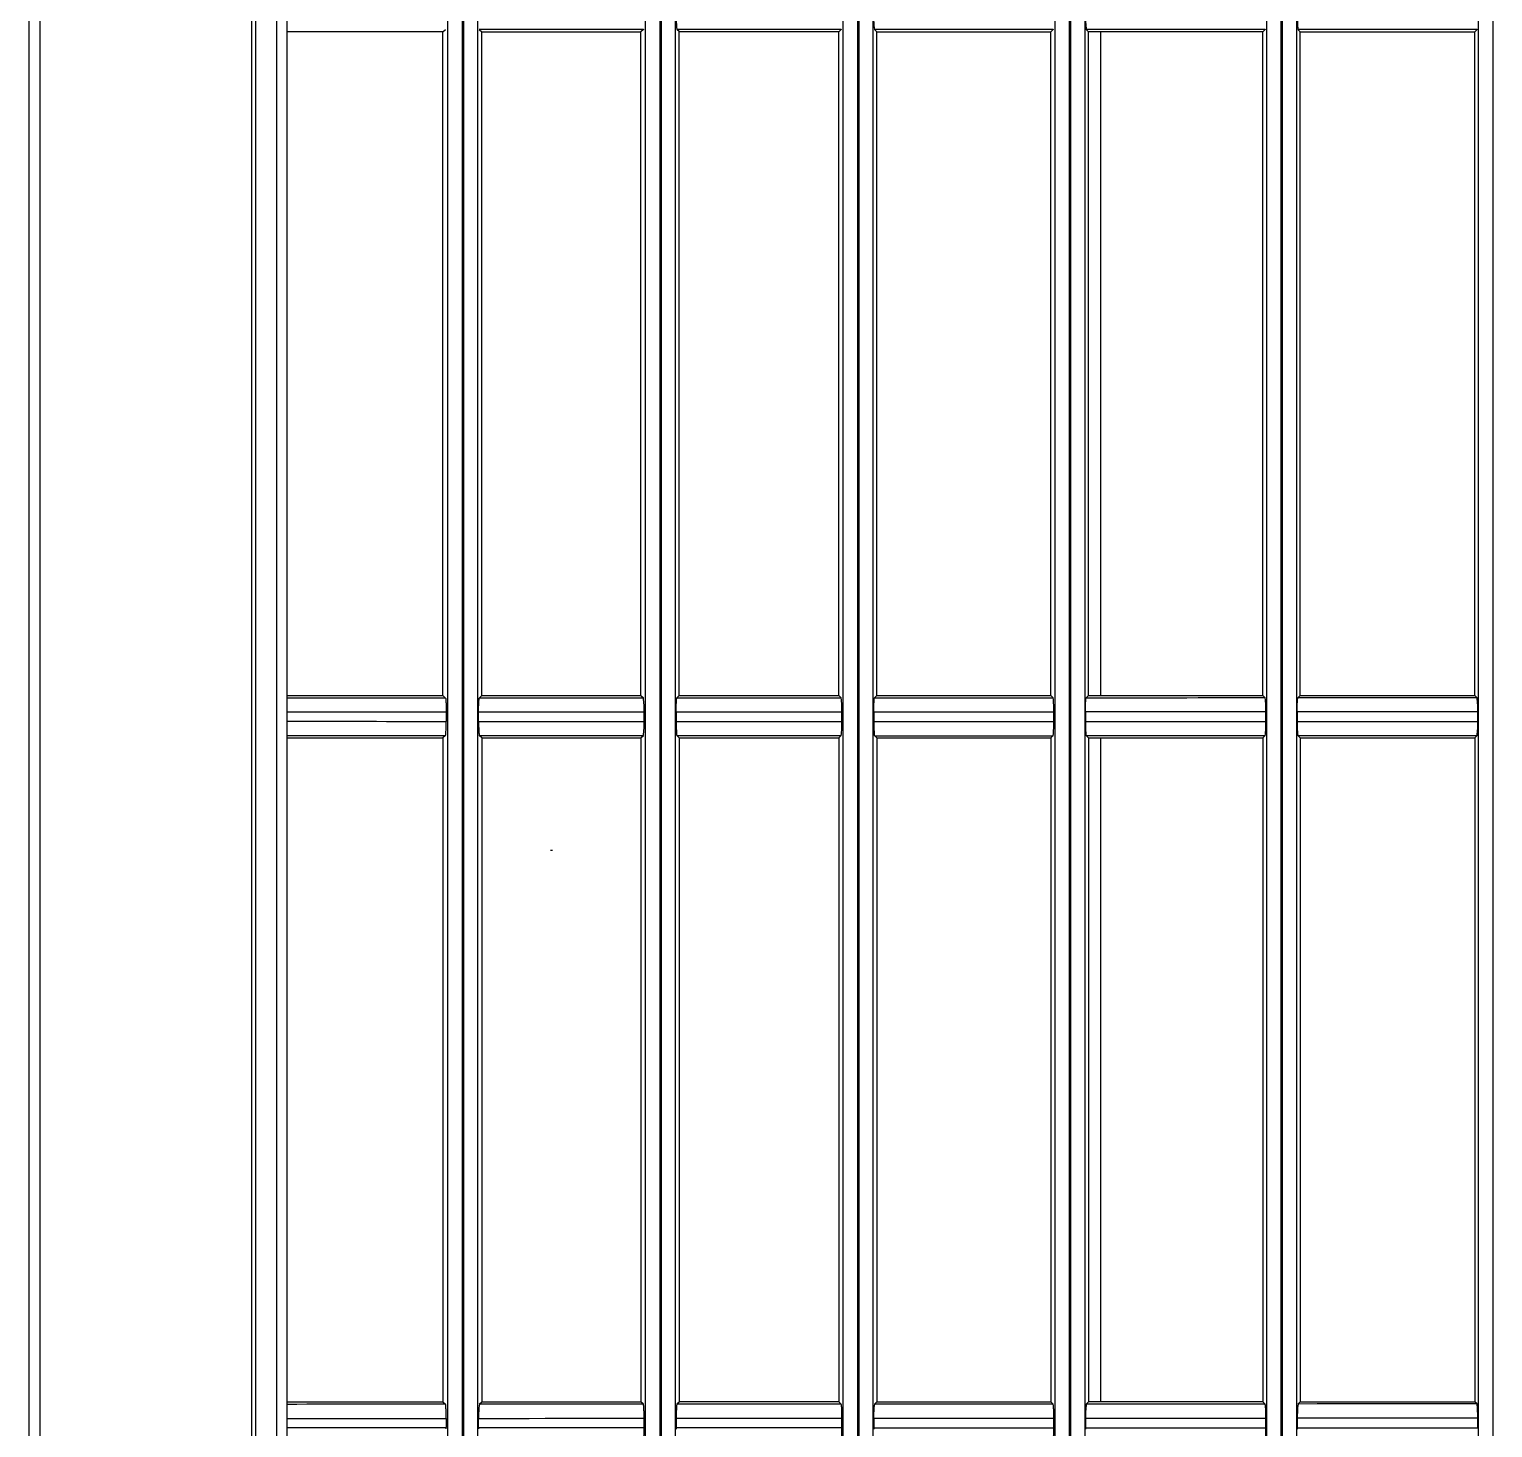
# Model space of a CAD drawing. Header units: centimetres. Extents: x 31 to 22766, y 238 to 3306.
# Drawn here: x 1686.53 to 1696.9, y 1562.51 to 1572.41 of the extents above; entities that cross this region are included whole.
import ezdxf
from ezdxf.xclip import XClip

# ---------------------------------------------------------------- set-up
doc = ezdxf.new("R2010")
doc.units = ezdxf.units.CM
doc.header["$XCLIPFRAME"] = 0

# ---------------------------------------------------------------- blocks, each defined once
blk = doc.blocks.new('fxaq 2.8 kw iç ünite')
at = {"color": 7, "linetype": 'Continuous', "true_color": 0xffffff}
for p, q in [((11468.52, 4100.051), (11531.12, 4100.051)), ((11530.995, 4099.951), (11468.645, 4099.951)), ((11510.601, 4099.941), (11510.603, 4099.941)), ((11510.603, 4099.941), (11510.604, 4099.94)), ((11510.604, 4099.94), (11510.604, 4099.804)), ((11510.604, 4099.94), (11510.62, 4099.924)), ((11510.621, 4099.924), (11510.62, 4099.924)), ((11510.62, 4098.688), (11510.62, 4099.924)), ((11515.32, 4099.924), (11510.621, 4099.924)), ((11515.32, 4099.924), (11515.336, 4099.94)), ((11515.32, 4098.687), (11515.32, 4099.924)), ((11515.504, 4099.945), (11515.436, 4099.945)), ((11515.62, 4099.924), (11515.604, 4099.94)), ((11515.62, 4099.924), (11520.32, 4099.924)), ((11515.62, 4098.687), (11515.62, 4099.924)), ((11520.336, 4099.94), (11520.32, 4099.924)), ((11520.32, 4098.688), (11520.32, 4099.924)), ((11520.32, 4099.924), (11520.32, 4099.924)), ((11520.338, 4099.941), (11520.336, 4099.94)), ((11520.336, 4099.94), (11520.336, 4099.804)), ((11520.339, 4099.941), (11520.338, 4099.941)), ((11520.342, 4099.941), (11520.339, 4099.941)), ((11520.345, 4099.942), (11520.342, 4099.941)), ((11520.35, 4099.942), (11520.345, 4099.942)), ((11520.355, 4099.943), (11520.35, 4099.942)), ((11520.36, 4099.943), (11520.355, 4099.943)), ((11520.367, 4099.944), (11520.36, 4099.943)), ((11520.374, 4099.944), (11520.367, 4099.944)), ((11520.382, 4099.944), (11520.374, 4099.944)), ((11520.391, 4099.944), (11520.382, 4099.944)), ((11520.399, 4099.945), (11520.391, 4099.944)), ((11520.408, 4099.945), (11520.399, 4099.945)), ((11520.417, 4099.945), (11520.408, 4099.945)), ((11520.426, 4099.945), (11520.417, 4099.945)), ((11520.436, 4099.945), (11520.426, 4099.945)), ((11520.504, 4099.945), (11520.436, 4099.945)), ((11510.604, 4099.804), (11510.604, 4099.673)), ((11520.336, 4099.804), (11520.336, 4099.673)), ((11510.604, 4099.673), (11510.604, 4099.548)), ((11520.336, 4099.673), (11520.336, 4099.548)), ((11510.604, 4099.548), (11510.604, 4099.425)), ((11520.336, 4099.548), (11520.336, 4099.425)), ((11510.604, 4099.425), (11510.604, 4099.304)), ((11520.336, 4099.425), (11520.336, 4099.304)), ((11510.604, 4099.304), (11510.604, 4099.184)), ((11520.336, 4099.304), (11520.336, 4099.184)), ((11510.604, 4099.184), (11510.604, 4099.062)), ((11520.336, 4099.184), (11520.336, 4099.062)), ((11510.604, 4099.062), (11510.604, 4098.936)), ((11520.336, 4099.062), (11520.336, 4098.936)), ((11510.604, 4098.936), (11510.604, 4098.807)), ((11520.336, 4098.936), (11520.336, 4098.807)), ((11510.604, 4098.807), (11510.604, 4098.671)), ((11520.336, 4098.807), (11520.337, 4098.671)), ((11468.645, 4098.661), (11530.995, 4098.661)), ((11510.62, 4098.688), (11510.604, 4098.671)), ((11510.621, 4098.687), (11510.62, 4098.688)), ((11515.32, 4098.687), (11510.621, 4098.687)), ((11515.337, 4098.671), (11515.32, 4098.687)), ((11515.338, 4098.671), (11515.337, 4098.671)), ((11515.34, 4098.67), (11515.338, 4098.671)), ((11515.342, 4098.67), (11515.34, 4098.67)), ((11515.346, 4098.669), (11515.342, 4098.67)), ((11515.35, 4098.669), (11515.346, 4098.669)), ((11515.355, 4098.669), (11515.35, 4098.669)), ((11515.361, 4098.668), (11515.355, 4098.669)), ((11515.367, 4098.668), (11515.361, 4098.668)), ((11515.375, 4098.667), (11515.367, 4098.668)), ((11515.383, 4098.667), (11515.375, 4098.667)), ((11515.391, 4098.667), (11515.383, 4098.667)), ((11515.399, 4098.667), (11515.391, 4098.667)), ((11515.408, 4098.667), (11515.399, 4098.667)), ((11515.417, 4098.666), (11515.408, 4098.667)), ((11515.426, 4098.666), (11515.417, 4098.666)), ((11515.436, 4098.666), (11515.426, 4098.666)), ((11515.436, 4098.666), (11515.504, 4098.666)), ((11515.504, 4098.666), (11515.514, 4098.666)), ((11515.514, 4098.666), (11515.524, 4098.666)), ((11515.524, 4098.666), (11515.533, 4098.667)), ((11515.533, 4098.667), (11515.541, 4098.667)), ((11515.541, 4098.667), (11515.55, 4098.667)), ((11515.55, 4098.667), (11515.558, 4098.667)), ((11515.558, 4098.667), (11515.566, 4098.667)), ((11515.566, 4098.667), (11515.573, 4098.668)), ((11515.573, 4098.668), (11515.58, 4098.668)), ((11515.58, 4098.668), (11515.586, 4098.669)), ((11515.586, 4098.669), (11515.591, 4098.669)), ((11515.591, 4098.669), (11515.595, 4098.669)), ((11515.595, 4098.669), (11515.598, 4098.67)), ((11515.598, 4098.67), (11515.601, 4098.67)), ((11515.601, 4098.67), (11515.603, 4098.671)), ((11515.603, 4098.671), (11515.604, 4098.671)), ((11515.604, 4098.671), (11515.62, 4098.687)), ((11515.62, 4098.687), (11520.32, 4098.687)), ((11520.32, 4098.687), (11520.32, 4098.688)), ((11520.32, 4098.688), (11520.337, 4098.671)), ((11520.436, 4098.666), (11520.504, 4098.666)), ((11520.504, 4098.666), (11520.514, 4098.666)), ((11468.52, 4098.561), (11531.12, 4098.561)), ((11468.52, 4098.551), (11531.12, 4098.551)), ((11530.995, 4098.451), (11468.645, 4098.451)), ((11510.601, 4098.44), (11510.603, 4098.439)), ((11510.603, 4098.439), (11510.604, 4098.439)), ((11515.504, 4098.444), (11515.436, 4098.444)), ((11520.338, 4098.439), (11520.337, 4098.439)), ((11520.34, 4098.44), (11520.338, 4098.439)), ((11520.342, 4098.44), (11520.34, 4098.44)), ((11520.345, 4098.441), (11520.342, 4098.44)), ((11520.35, 4098.441), (11520.345, 4098.441)), ((11520.355, 4098.442), (11520.35, 4098.441)), ((11520.36, 4098.442), (11520.355, 4098.442)), ((11520.367, 4098.443), (11520.36, 4098.442)), ((11520.374, 4098.443), (11520.367, 4098.443)), ((11520.382, 4098.443), (11520.374, 4098.443)), ((11520.39, 4098.443), (11520.382, 4098.443)), ((11520.399, 4098.444), (11520.39, 4098.443)), ((11520.408, 4098.444), (11520.399, 4098.444)), ((11520.417, 4098.444), (11520.408, 4098.444)), ((11520.426, 4098.444), (11520.417, 4098.444)), ((11520.436, 4098.444), (11520.426, 4098.444)), ((11520.436, 4098.306), (11520.436, 4098.444)), ((11520.504, 4098.444), (11520.436, 4098.444)), ((11510.604, 4098.439), (11510.604, 4098.302)), ((11510.604, 4098.439), (11510.62, 4098.422)), ((11510.62, 4098.422), (11510.62, 4097.188)), ((11510.621, 4098.422), (11510.62, 4098.422)), ((11515.32, 4098.422), (11510.621, 4098.422)), ((11515.32, 4098.422), (11515.337, 4098.439)), ((11515.32, 4097.188), (11515.32, 4098.422)), ((11515.62, 4098.422), (11515.604, 4098.439)), ((11515.62, 4097.188), (11515.62, 4098.422)), ((11515.62, 4098.422), (11520.32, 4098.422)), ((11520.337, 4098.439), (11520.32, 4098.422)), ((11520.32, 4098.422), (11520.32, 4097.188)), ((11520.32, 4098.422), (11520.32, 4098.422)), ((11520.337, 4098.439), (11520.337, 4098.302)), ((11510.604, 4098.302), (11510.604, 4098.172)), ((11520.337, 4098.302), (11520.337, 4098.172)), ((11520.436, 4098.175), (11520.436, 4098.306)), ((11510.604, 4098.172), (11510.604, 4098.047)), ((11520.337, 4098.172), (11520.337, 4098.047)), ((11520.436, 4098.049), (11520.436, 4098.175)), ((11510.604, 4098.047), (11510.604, 4097.924)), ((11520.337, 4098.047), (11520.337, 4097.924)), ((11520.436, 4097.925), (11520.436, 4098.049)), ((11510.604, 4097.924), (11510.604, 4097.804)), ((11520.337, 4097.924), (11520.337, 4097.804)), ((11520.436, 4097.804), (11520.436, 4097.925)), ((11510.604, 4097.804), (11510.604, 4097.683)), ((11520.337, 4097.804), (11520.337, 4097.683)), ((11520.436, 4097.682), (11520.436, 4097.804)), ((11510.604, 4097.683), (11510.604, 4097.561)), ((11520.337, 4097.683), (11520.337, 4097.561)), ((11520.437, 4097.559), (11520.436, 4097.682)), ((11510.604, 4097.561), (11510.604, 4097.436)), ((11520.337, 4097.561), (11520.337, 4097.436)), ((11520.437, 4097.433), (11520.437, 4097.559)), ((11510.604, 4097.436), (11510.604, 4097.307)), ((11520.337, 4097.436), (11520.337, 4097.307)), ((11520.437, 4097.303), (11520.437, 4097.433)), ((11510.604, 4097.307), (11510.604, 4097.172)), ((11520.337, 4097.307), (11520.337, 4097.172)), ((11520.437, 4097.167), (11520.437, 4097.303)), ((11515.32, 4097.276), (11510.62, 4097.276)), ((11520.32, 4097.276), (11515.62, 4097.276)), ((11468.645, 4097.161), (11530.995, 4097.161)), ((11510.62, 4097.188), (11510.604, 4097.172)), ((11510.621, 4097.188), (11510.62, 4097.188)), ((11515.32, 4097.188), (11510.621, 4097.188)), ((11515.337, 4097.172), (11515.32, 4097.188)), ((11515.338, 4097.171), (11515.337, 4097.172)), ((11515.34, 4097.171), (11515.338, 4097.171)), ((11515.342, 4097.17), (11515.34, 4097.171)), ((11515.346, 4097.17), (11515.342, 4097.17)), ((11515.35, 4097.169), (11515.346, 4097.17)), ((11515.355, 4097.169), (11515.35, 4097.169)), ((11515.361, 4097.169), (11515.355, 4097.169)), ((11515.367, 4097.168), (11515.361, 4097.169)), ((11515.375, 4097.168), (11515.367, 4097.168)), ((11515.383, 4097.168), (11515.375, 4097.168)), ((11515.391, 4097.167), (11515.383, 4097.168)), ((11515.399, 4097.167), (11515.391, 4097.167)), ((11515.408, 4097.167), (11515.399, 4097.167)), ((11515.417, 4097.167), (11515.408, 4097.167)), ((11515.427, 4097.167), (11515.417, 4097.167)), ((11515.437, 4097.167), (11515.427, 4097.167)), ((11515.437, 4097.167), (11515.504, 4097.167)), ((11515.504, 4097.167), (11515.514, 4097.167)), ((11515.514, 4097.167), (11515.523, 4097.167)), ((11515.523, 4097.167), (11515.532, 4097.167)), ((11515.532, 4097.167), (11515.541, 4097.167)), ((11515.541, 4097.167), (11515.55, 4097.167)), ((11515.55, 4097.167), (11515.558, 4097.168)), ((11515.558, 4097.168), (11515.566, 4097.168)), ((11515.566, 4097.168), (11515.573, 4097.168)), ((11515.573, 4097.168), (11515.58, 4097.169)), ((11515.58, 4097.169), (11515.586, 4097.169)), ((11515.586, 4097.169), (11515.591, 4097.169)), ((11515.591, 4097.169), (11515.595, 4097.17)), ((11515.595, 4097.17), (11515.598, 4097.17)), ((11515.598, 4097.17), (11515.601, 4097.171)), ((11515.601, 4097.171), (11515.603, 4097.171)), ((11515.603, 4097.171), (11515.604, 4097.172)), ((11515.604, 4097.172), (11515.62, 4097.188)), ((11515.62, 4097.188), (11520.32, 4097.188)), ((11520.32, 4097.188), (11520.337, 4097.172)), ((11520.32, 4097.188), (11520.32, 4097.188)), ((11520.437, 4097.167), (11520.504, 4097.167)), ((11520.504, 4097.167), (11520.514, 4097.167)), ((11468.52, 4097.061), (11531.12, 4097.061)), ((11468.52, 4097.051), (11531.12, 4097.051)), ((11530.995, 4096.951), (11468.645, 4096.951)), ((11510.602, 4096.938), (11510.604, 4096.938)), ((11510.604, 4096.938), (11510.604, 4096.801)), ((11510.604, 4096.938), (11510.62, 4096.921)), ((11510.621, 4096.921), (11510.62, 4096.921)), ((11510.62, 4096.788), (11510.62, 4096.921)), ((11515.32, 4096.921), (11510.621, 4096.921)), ((11515.32, 4096.921), (11515.337, 4096.938)), ((11515.32, 4095.689), (11515.32, 4096.921)), ((11515.504, 4096.943), (11515.437, 4096.943)), ((11515.62, 4096.921), (11515.604, 4096.938)), ((11515.62, 4096.921), (11520.32, 4096.921)), ((11515.62, 4095.689), (11515.62, 4096.921)), ((11520.337, 4096.938), (11520.32, 4096.921)), ((11520.32, 4096.921), (11520.32, 4096.921)), ((11520.32, 4096.788), (11520.32, 4096.921)), ((11520.337, 4096.938), (11520.337, 4096.801)), ((11520.338, 4096.938), (11520.337, 4096.938)), ((11520.34, 4096.939), (11520.338, 4096.938)), ((11520.342, 4096.939), (11520.34, 4096.939)), ((11520.346, 4096.94), (11520.342, 4096.939)), ((11520.35, 4096.94), (11520.346, 4096.94)), ((11520.355, 4096.941), (11520.35, 4096.94)), ((11520.36, 4096.941), (11520.355, 4096.941)), ((11520.367, 4096.941), (11520.36, 4096.941)), ((11520.374, 4096.942), (11520.367, 4096.941)), ((11520.382, 4096.942), (11520.374, 4096.942)), ((11520.39, 4096.942), (11520.382, 4096.942)), ((11520.399, 4096.942), (11520.39, 4096.942)), ((11520.408, 4096.943), (11520.399, 4096.942)), ((11520.417, 4096.943), (11520.408, 4096.943)), ((11520.426, 4096.943), (11520.417, 4096.943)), ((11520.437, 4096.943), (11520.426, 4096.943)), ((11520.504, 4096.943), (11520.437, 4096.943)), ((11520.437, 4096.805), (11520.437, 4096.943)), ((11510.604, 4096.801), (11510.604, 4096.671)), ((11510.62, 4096.661), (11510.62, 4096.788)), ((11520.32, 4096.661), (11520.32, 4096.788)), ((11520.337, 4096.801), (11520.337, 4096.671)), ((11520.437, 4096.674), (11520.437, 4096.805)), ((11510.604, 4096.671), (11510.604, 4096.546)), ((11510.62, 4096.539), (11510.62, 4096.661)), ((11520.32, 4096.539), (11520.32, 4096.661)), ((11520.337, 4096.671), (11520.337, 4096.546)), ((11520.437, 4096.547), (11520.437, 4096.674)), ((11510.604, 4096.546), (11510.604, 4096.423)), ((11510.62, 4096.42), (11510.62, 4096.539)), ((11520.32, 4096.42), (11520.32, 4096.539)), ((11520.337, 4096.546), (11520.337, 4096.423)), ((11520.437, 4096.424), (11520.437, 4096.547)), ((11510.604, 4096.423), (11510.604, 4096.303)), ((11510.62, 4096.303), (11510.62, 4096.42)), ((11520.32, 4096.303), (11520.32, 4096.42)), ((11520.337, 4096.423), (11520.337, 4096.303)), ((11520.437, 4096.303), (11520.437, 4096.424)), ((11510.604, 4096.303), (11510.604, 4096.182)), ((11510.62, 4096.185), (11510.62, 4096.303)), ((11520.32, 4096.185), (11520.32, 4096.303)), ((11520.337, 4096.303), (11520.337, 4096.182)), ((11520.437, 4096.181), (11520.437, 4096.303)), ((11510.604, 4096.182), (11510.604, 4096.061)), ((11510.62, 4096.067), (11510.62, 4096.185)), ((11520.32, 4096.067), (11520.32, 4096.185)), ((11520.337, 4096.182), (11520.337, 4096.061)), ((11520.437, 4096.059), (11520.437, 4096.181)), ((11510.604, 4096.061), (11510.604, 4095.936)), ((11510.62, 4095.946), (11510.62, 4096.067)), ((11520.32, 4095.946), (11520.32, 4096.067)), ((11520.337, 4096.061), (11520.337, 4095.936)), ((11520.437, 4095.933), (11520.437, 4096.059)), ((11510.604, 4095.936), (11510.604, 4095.807)), ((11510.62, 4095.82), (11510.62, 4095.946)), ((11520.32, 4095.82), (11520.32, 4095.946)), ((11520.337, 4095.936), (11520.337, 4095.807)), ((11520.437, 4095.803), (11520.437, 4095.933)), ((11510.604, 4095.807), (11510.604, 4095.672)), ((11510.62, 4095.689), (11510.62, 4095.82)), ((11520.32, 4095.689), (11520.32, 4095.82)), ((11520.337, 4095.807), (11520.337, 4095.672)), ((11520.437, 4095.667), (11520.437, 4095.803)), ((11468.645, 4095.661), (11530.995, 4095.661)), ((11510.62, 4095.689), (11510.604, 4095.672)), ((11510.621, 4095.689), (11510.62, 4095.689)), ((11515.32, 4095.689), (11510.621, 4095.689)), ((11515.337, 4095.672), (11515.32, 4095.689)), ((11515.338, 4095.672), (11515.337, 4095.672)), ((11515.34, 4095.671), (11515.338, 4095.672)), ((11515.343, 4095.671), (11515.34, 4095.671)), ((11515.346, 4095.67), (11515.343, 4095.671)), ((11515.35, 4095.67), (11515.346, 4095.67)), ((11515.355, 4095.669), (11515.35, 4095.67)), ((11515.361, 4095.669), (11515.355, 4095.669)), ((11515.368, 4095.669), (11515.361, 4095.669)), ((11515.375, 4095.668), (11515.368, 4095.669)), ((11515.383, 4095.668), (11515.375, 4095.668)), ((11515.391, 4095.668), (11515.383, 4095.668)), ((11515.399, 4095.667), (11515.391, 4095.668)), ((11515.408, 4095.667), (11515.399, 4095.667)), ((11515.417, 4095.667), (11515.408, 4095.667)), ((11515.427, 4095.667), (11515.417, 4095.667)), ((11515.437, 4095.667), (11515.427, 4095.667)), ((11515.437, 4095.667), (11515.504, 4095.667)), ((11515.504, 4095.667), (11515.514, 4095.667)), ((11515.514, 4095.667), (11515.523, 4095.667)), ((11515.523, 4095.667), (11515.532, 4095.667)), ((11515.532, 4095.667), (11515.541, 4095.667)), ((11515.541, 4095.667), (11515.55, 4095.668)), ((11515.55, 4095.668), (11515.558, 4095.668)), ((11515.558, 4095.668), (11515.566, 4095.668)), ((11515.566, 4095.668), (11515.573, 4095.669)), ((11515.573, 4095.669), (11515.58, 4095.669)), ((11515.58, 4095.669), (11515.585, 4095.669)), ((11515.585, 4095.669), (11515.59, 4095.67)), ((11515.59, 4095.67), (11515.595, 4095.67)), ((11515.595, 4095.67), (11515.598, 4095.671)), ((11515.598, 4095.671), (11515.6, 4095.671)), ((11515.6, 4095.671), (11515.602, 4095.672)), ((11515.602, 4095.672), (11515.604, 4095.672)), ((11515.604, 4095.672), (11515.62, 4095.689)), ((11515.62, 4095.689), (11520.32, 4095.689)), ((11520.32, 4095.689), (11520.337, 4095.672)), ((11520.32, 4095.689), (11520.32, 4095.689)), ((11520.437, 4095.667), (11520.504, 4095.667)), ((11520.504, 4095.667), (11520.514, 4095.667)), ((11468.52, 4095.561), (11531.12, 4095.561)), ((11468.52, 4095.551), (11531.12, 4095.551)), ((11530.995, 4095.451), (11468.645, 4095.451)), ((11510.602, 4095.437), (11510.603, 4095.436)), ((11510.603, 4095.436), (11510.603, 4095.311)), ((11510.603, 4095.436), (11510.621, 4095.419)), ((11515.32, 4095.419), (11515.337, 4095.436)), ((11515.504, 4095.442), (11515.437, 4095.442)), ((11515.62, 4095.419), (11515.603, 4095.436)), ((11520.337, 4095.436), (11520.32, 4095.419)), ((11520.338, 4095.437), (11520.337, 4095.436)), ((11520.337, 4095.436), (11520.337, 4095.311)), ((11520.34, 4095.437), (11520.338, 4095.437)), ((11520.343, 4095.438), (11520.34, 4095.437)), ((11520.346, 4095.438), (11520.343, 4095.438)), ((11520.35, 4095.439), (11520.346, 4095.438)), ((11520.355, 4095.439), (11520.35, 4095.439)), ((11520.36, 4095.44), (11520.355, 4095.439)), ((11520.367, 4095.44), (11520.36, 4095.44)), ((11520.374, 4095.44), (11520.367, 4095.44)), ((11520.382, 4095.441), (11520.374, 4095.44)), ((11520.39, 4095.441), (11520.382, 4095.441)), ((11520.399, 4095.441), (11520.39, 4095.441)), ((11520.408, 4095.441), (11520.399, 4095.441)), ((11520.417, 4095.442), (11520.408, 4095.441)), ((11520.427, 4095.442), (11520.417, 4095.442)), ((11520.437, 4095.442), (11520.427, 4095.442)), ((11520.437, 4095.315), (11520.437, 4095.442)), ((11520.504, 4095.442), (11520.437, 4095.442)), ((11510.621, 4095.419), (11510.621, 4095.419)), ((11510.621, 4095.419), (11510.621, 4094.29)), ((11515.32, 4095.419), (11510.621, 4095.419)), ((11515.32, 4094.289), (11515.32, 4095.419)), ((11515.62, 4094.289), (11515.62, 4095.419)), ((11515.62, 4095.419), (11520.32, 4095.419)), ((11520.32, 4095.419), (11520.32, 4095.419)), ((11520.32, 4095.419), (11520.32, 4094.29)), ((11510.603, 4095.311), (11510.603, 4095.191)), ((11520.337, 4095.311), (11520.337, 4095.191)), ((11520.437, 4095.194), (11520.437, 4095.315)), ((11510.603, 4095.191), (11510.603, 4095.075)), ((11520.337, 4095.191), (11520.337, 4095.075)), ((11520.437, 4095.077), (11520.437, 4095.194)), ((11510.603, 4095.075), (11510.603, 4094.963)), ((11520.337, 4095.075), (11520.337, 4094.963)), ((11520.437, 4094.964), (11520.437, 4095.077)), ((11510.603, 4094.963), (11510.603, 4094.852)), ((11520.337, 4094.963), (11520.337, 4094.852)), ((11520.437, 4094.852), (11520.437, 4094.964)), ((11510.603, 4094.852), (11510.603, 4094.741)), ((11520.337, 4094.852), (11520.337, 4094.741)), ((11520.437, 4094.74), (11520.437, 4094.852)), ((11510.603, 4094.741), (11510.603, 4094.629)), ((11520.337, 4094.741), (11520.337, 4094.629)), ((11520.437, 4094.627), (11520.437, 4094.74)), ((11510.603, 4094.629), (11510.603, 4094.515)), ((11520.337, 4094.629), (11520.337, 4094.515)), ((11520.437, 4094.512), (11520.437, 4094.627)), ((11510.603, 4094.515), (11510.603, 4094.397)), ((11520.337, 4094.515), (11520.337, 4094.397)), ((11520.437, 4094.392), (11520.437, 4094.512)), ((11510.603, 4094.397), (11510.603, 4094.273)), ((11520.337, 4094.397), (11520.337, 4094.273)), ((11520.437, 4094.268), (11520.437, 4094.392)), ((11468.645, 4094.261), (11530.995, 4094.261)), ((11510.621, 4094.29), (11510.603, 4094.273)), ((11510.621, 4094.289), (11510.621, 4094.29)), ((11515.32, 4094.289), (11510.621, 4094.289)), ((11515.337, 4094.273), (11515.32, 4094.289)), ((11515.339, 4094.272), (11515.337, 4094.273)), ((11515.341, 4094.272), (11515.339, 4094.272)), ((11515.343, 4094.271), (11515.341, 4094.272)), ((11515.346, 4094.271), (11515.343, 4094.271)), ((11515.35, 4094.27), (11515.346, 4094.271)), ((11515.355, 4094.27), (11515.35, 4094.27)), ((11515.361, 4094.269), (11515.355, 4094.27)), ((11515.368, 4094.269), (11515.361, 4094.269)), ((11515.375, 4094.269), (11515.368, 4094.269)), ((11515.383, 4094.268), (11515.375, 4094.269)), ((11515.391, 4094.268), (11515.383, 4094.268)), ((11515.4, 4094.268), (11515.391, 4094.268)), ((11515.408, 4094.268), (11515.4, 4094.268)), ((11515.417, 4094.268), (11515.408, 4094.268)), ((11515.427, 4094.268), (11515.417, 4094.268)), ((11515.437, 4094.268), (11515.427, 4094.268)), ((11515.437, 4094.268), (11515.503, 4094.268)), ((11515.503, 4094.268), (11515.514, 4094.268)), ((11515.514, 4094.268), (11515.523, 4094.268)), ((11515.523, 4094.268), (11515.532, 4094.268)), ((11515.532, 4094.268), (11515.541, 4094.268)), ((11515.541, 4094.268), (11515.55, 4094.268)), ((11515.55, 4094.268), (11515.558, 4094.268)), ((11515.558, 4094.268), (11515.566, 4094.269)), ((11515.566, 4094.269), (11515.573, 4094.269)), ((11515.573, 4094.269), (11515.579, 4094.269)), ((11515.579, 4094.269), (11515.585, 4094.27)), ((11515.585, 4094.27), (11515.59, 4094.27)), ((11515.59, 4094.27), (11515.594, 4094.271)), ((11515.594, 4094.271), (11515.598, 4094.271)), ((11515.598, 4094.271), (11515.6, 4094.272)), ((11515.6, 4094.272), (11515.602, 4094.272)), ((11515.602, 4094.272), (11515.603, 4094.273)), ((11515.603, 4094.273), (11515.62, 4094.289)), ((11515.62, 4094.289), (11520.32, 4094.289)), ((11520.32, 4094.29), (11520.337, 4094.273)), ((11520.32, 4094.289), (11520.32, 4094.29)), ((11520.437, 4094.268), (11520.503, 4094.268)), ((11520.503, 4094.268), (11520.514, 4094.268)), ((11468.52, 4094.161), (11531.12, 4094.161)), ((11468.52, 4094.151), (11531.12, 4094.151)), ((11530.995, 4094.051), (11468.645, 4094.051)), ((11510.602, 4094.036), (11510.603, 4094.035)), ((11510.603, 4094.035), (11510.603, 4093.909)), ((11510.603, 4094.035), (11510.621, 4094.017)), ((11515.32, 4094.018), (11510.621, 4094.018)), ((11510.621, 4094.018), (11510.621, 4094.017)), ((11510.621, 4092.891), (11510.621, 4094.017)), ((11515.32, 4094.018), (11515.337, 4094.035)), ((11515.32, 4092.89), (11515.32, 4094.018)), ((11515.503, 4094.04), (11515.437, 4094.04)), ((11515.62, 4094.018), (11515.603, 4094.035)), ((11515.62, 4092.89), (11515.62, 4094.018)), ((11515.62, 4094.018), (11520.32, 4094.018)), ((11520.337, 4094.035), (11520.32, 4094.017)), ((11520.32, 4094.018), (11520.32, 4094.017)), ((11520.32, 4092.891), (11520.32, 4094.017)), ((11520.339, 4094.036), (11520.337, 4094.035)), ((11520.337, 4094.035), (11520.337, 4093.909)), ((11520.341, 4094.036), (11520.339, 4094.036)), ((11520.343, 4094.037), (11520.341, 4094.036)), ((11520.346, 4094.037), (11520.343, 4094.037)), ((11520.35, 4094.038), (11520.346, 4094.037)), ((11520.355, 4094.038), (11520.35, 4094.038)), ((11520.36, 4094.038), (11520.355, 4094.038)), ((11520.367, 4094.039), (11520.36, 4094.038)), ((11520.374, 4094.039), (11520.367, 4094.039)), ((11520.382, 4094.039), (11520.374, 4094.039)), ((11520.39, 4094.04), (11520.382, 4094.039)), ((11520.399, 4094.04), (11520.39, 4094.04)), ((11520.408, 4094.04), (11520.399, 4094.04)), ((11520.417, 4094.04), (11520.408, 4094.04)), ((11520.427, 4094.04), (11520.417, 4094.04)), ((11520.437, 4094.04), (11520.427, 4094.04)), ((11520.437, 4093.914), (11520.437, 4094.04)), ((11520.503, 4094.04), (11520.437, 4094.04)), ((11510.603, 4093.909), (11510.603, 4093.79)), ((11520.337, 4093.909), (11520.338, 4093.79)), ((11520.437, 4093.793), (11520.437, 4093.914)), ((11510.603, 4093.79), (11510.603, 4093.674)), ((11520.338, 4093.79), (11520.338, 4093.674)), ((11520.437, 4093.676), (11520.437, 4093.793)), ((11510.603, 4093.674), (11510.603, 4093.562)), ((11520.338, 4093.674), (11520.338, 4093.562)), ((11520.437, 4093.563), (11520.437, 4093.676)), ((11510.603, 4093.562), (11510.603, 4093.451)), ((11520.338, 4093.562), (11520.338, 4093.451)), ((11520.437, 4093.451), (11520.437, 4093.563)), ((11510.603, 4093.451), (11510.603, 4093.341)), ((11516.415, 4093.378), (11516.415, 4093.391)), ((11520.338, 4093.451), (11520.338, 4093.341)), ((11520.437, 4093.34), (11520.437, 4093.451)), ((11510.603, 4093.341), (11510.603, 4093.229)), ((11520.338, 4093.341), (11520.338, 4093.229)), ((11520.438, 4093.227), (11520.437, 4093.34)), ((11510.603, 4093.229), (11510.603, 4093.115)), ((11520.338, 4093.229), (11520.338, 4093.115)), ((11520.438, 4093.112), (11520.438, 4093.227)), ((11510.603, 4093.115), (11510.603, 4092.997)), ((11520.338, 4093.115), (11520.338, 4092.997)), ((11520.438, 4092.993), (11520.438, 4093.112)), ((11510.603, 4092.997), (11510.603, 4092.873)), ((11520.338, 4092.997), (11520.338, 4092.873)), ((11520.438, 4092.868), (11520.438, 4092.993)), ((11468.645, 4092.861), (11530.995, 4092.861)), ((11510.603, 4092.873), (11510.621, 4092.891)), ((11510.621, 4092.89), (11510.621, 4092.891)), ((11515.32, 4092.89), (11510.621, 4092.89)), ((11515.32, 4092.89), (11515.338, 4092.873)), ((11515.339, 4092.873), (11515.338, 4092.873)), ((11515.341, 4092.872), (11515.339, 4092.873)), ((11515.343, 4092.872), (11515.341, 4092.872)), ((11515.347, 4092.871), (11515.343, 4092.872)), ((11515.351, 4092.871), (11515.347, 4092.871)), ((11515.355, 4092.87), (11515.351, 4092.871)), ((11515.361, 4092.87), (11515.355, 4092.87)), ((11515.368, 4092.87), (11515.361, 4092.87)), ((11515.375, 4092.869), (11515.368, 4092.87)), ((11515.383, 4092.869), (11515.375, 4092.869)), ((11515.391, 4092.869), (11515.383, 4092.869)), ((11515.4, 4092.868), (11515.391, 4092.869)), ((11515.409, 4092.868), (11515.4, 4092.868)), ((11515.418, 4092.868), (11515.409, 4092.868)), ((11515.427, 4092.868), (11515.418, 4092.868)), ((11515.438, 4092.868), (11515.427, 4092.868)), ((11515.503, 4092.868), (11515.438, 4092.868)), ((11515.503, 4092.868), (11515.513, 4092.868)), ((11515.513, 4092.868), (11515.523, 4092.868)), ((11515.523, 4092.868), (11515.532, 4092.868)), ((11515.532, 4092.868), (11515.541, 4092.868)), ((11515.541, 4092.868), (11515.549, 4092.869)), ((11515.549, 4092.869), (11515.558, 4092.869)), ((11515.558, 4092.869), (11515.566, 4092.869)), ((11515.566, 4092.869), (11515.573, 4092.87)), ((11515.573, 4092.87), (11515.579, 4092.87)), ((11515.579, 4092.87), (11515.585, 4092.87)), ((11515.585, 4092.87), (11515.59, 4092.871)), ((11515.59, 4092.871), (11515.594, 4092.871)), ((11515.594, 4092.871), (11515.597, 4092.872)), ((11515.597, 4092.872), (11515.6, 4092.872)), ((11515.6, 4092.872), (11515.601, 4092.873)), ((11515.601, 4092.873), (11515.603, 4092.873)), ((11515.62, 4092.89), (11515.603, 4092.873)), ((11515.62, 4092.89), (11520.32, 4092.89)), ((11520.338, 4092.873), (11520.32, 4092.891)), ((11520.32, 4092.89), (11520.32, 4092.891)), ((11520.503, 4092.868), (11520.438, 4092.868)), ((11520.503, 4092.868), (11520.513, 4092.868)), ((11468.52, 4092.761), (11531.12, 4092.761)), ((11468.52, 4092.751), (11531.12, 4092.751)), ((11530.996, 4092.651), (11468.645, 4092.651)), ((11515.339, 4092.634), (11515.341, 4092.635)), ((11515.341, 4092.635), (11515.343, 4092.635)), ((11515.343, 4092.635), (11515.346, 4092.636)), ((11515.346, 4092.636), (11515.35, 4092.636)), ((11515.35, 4092.636), (11515.355, 4092.636)), ((11515.355, 4092.636), (11515.361, 4092.637)), ((11515.361, 4092.637), (11515.367, 4092.637)), ((11515.367, 4092.637), (11515.374, 4092.638)), ((11515.374, 4092.638), (11515.382, 4092.638)), ((11515.382, 4092.638), (11515.39, 4092.638)), ((11515.39, 4092.638), (11515.399, 4092.639)), ((11515.399, 4092.639), (11515.408, 4092.639)), ((11515.408, 4092.639), (11515.417, 4092.639)), ((11515.417, 4092.639), (11515.427, 4092.639)), ((11515.427, 4092.639), (11515.438, 4092.639)), ((11515.438, 4092.639), (11515.503, 4092.639)), ((11515.513, 4092.639), (11515.503, 4092.639)), ((11515.523, 4092.639), (11515.513, 4092.639)), ((11515.532, 4092.639), (11515.523, 4092.639)), ((11515.541, 4092.639), (11515.532, 4092.639)), ((11515.55, 4092.638), (11515.541, 4092.639)), ((11515.559, 4092.638), (11515.55, 4092.638)), ((11515.566, 4092.638), (11515.559, 4092.638)), ((11515.574, 4092.637), (11515.566, 4092.638)), ((11515.58, 4092.637), (11515.574, 4092.637)), ((11515.586, 4092.636), (11515.58, 4092.637)), ((11515.59, 4092.636), (11515.586, 4092.636)), ((11515.594, 4092.636), (11515.59, 4092.636)), ((11515.597, 4092.635), (11515.594, 4092.636)), ((11515.6, 4092.635), (11515.597, 4092.635)), ((11515.601, 4092.634), (11515.6, 4092.635)), ((11520.341, 4092.635), (11520.339, 4092.634)), ((11520.343, 4092.635), (11520.341, 4092.635)), ((11520.346, 4092.636), (11520.343, 4092.635)), ((11520.35, 4092.636), (11520.346, 4092.636)), ((11520.355, 4092.636), (11520.35, 4092.636)), ((11520.361, 4092.637), (11520.355, 4092.636)), ((11520.367, 4092.637), (11520.361, 4092.637)), ((11520.374, 4092.638), (11520.367, 4092.637)), ((11520.382, 4092.638), (11520.374, 4092.638)), ((11520.39, 4092.638), (11520.382, 4092.638)), ((11520.399, 4092.639), (11520.39, 4092.638)), ((11520.408, 4092.639), (11520.399, 4092.639)), ((11520.417, 4092.639), (11520.408, 4092.639)), ((11520.427, 4092.639), (11520.417, 4092.639)), ((11520.438, 4092.639), (11520.427, 4092.639)), ((11520.438, 4092.639), (11520.503, 4092.639)), ((11520.438, 4092.517), (11520.438, 4092.639)), ((11520.513, 4092.639), (11520.503, 4092.639)), ((11510.621, 4092.615), (11510.603, 4092.633)), ((11510.621, 4092.615), (11510.621, 4092.615)), ((11515.32, 4092.615), (11510.621, 4092.615)), ((11515.338, 4092.633), (11515.32, 4092.615)), ((11515.32, 4091.511), (11515.32, 4092.615)), ((11515.338, 4092.633), (11515.339, 4092.634)), ((11515.603, 4092.633), (11515.601, 4092.634)), ((11515.603, 4092.633), (11515.62, 4092.615)), ((11515.62, 4091.511), (11515.62, 4092.615)), ((11515.62, 4092.615), (11520.319, 4092.615)), ((11520.319, 4092.615), (11520.32, 4092.615)), ((11520.32, 4092.615), (11520.338, 4092.633)), ((11520.339, 4092.634), (11520.338, 4092.633)), ((11520.438, 4092.401), (11520.438, 4092.517)), ((11520.438, 4092.288), (11520.438, 4092.401)), ((11520.438, 4092.179), (11520.438, 4092.288)), ((11520.438, 4092.072), (11520.438, 4092.179)), ((11520.438, 4091.964), (11520.438, 4092.072)), ((11520.438, 4091.856), (11520.438, 4091.964)), ((11520.438, 4091.745), (11520.438, 4091.856)), ((11520.438, 4091.631), (11520.438, 4091.745)), ((11520.438, 4091.511), (11520.438, 4091.631)), ((11468.645, 4091.511), (11530.995, 4091.511)), ((11531.02, 4091.439), (11468.62, 4091.439)), ((11466.852, 4091.288), (11542.988, 4091.288)), ((11531.04, 4091.261), (11468.6, 4091.261)), ((11469.143, 4089.761), (11530.388, 4089.761)), ((11530.388, 4089.685), (11469.143, 4089.685))]:
    blk.add_line(p, q, dxfattribs=at)
for centre, radius, start, end in [((11515.422, 4099.233), 0.713, 88.8617, 96.9066), ((47263.427, 4102.871), 35748.091, 180.004697, 180.006731), ((48310.829, 4102.918), 36795.393, 180.004629, 180.00662), ((-25279.89, 4102.918), 36795.394, 359.99338, 359.995371), ((11515.518, 4099.233), 0.713, 83.0934, 91.1383), ((-24232.479, 4102.871), 35748.083, 359.993269, 359.995303), ((55819.881, 4103.654), 44299.445, 180.004797, 180.006451), ((-25274.868, 4102.918), 36795.372, 359.99338, 359.995371), ((11510.519, 4099.381), 0.714, 268.8488, 276.8731), ((11520.422, 4099.381), 0.714, 263.1269, 271.1512), ((11515.423, 4097.733), 0.712, 88.8905, 96.9476), ((45385.424, 4102.69), 33869.988, 180.007183, 180.009344), ((11515.518, 4097.733), 0.712, 83.0524, 91.1095), ((-22354.485, 4102.69), 33869.989, 359.990656, 359.992817), ((11520.518, 4097.733), 0.712, 83.0524, 91.1095), ((-22349.533, 4102.69), 33870.038, 359.990656, 359.992817), ((44035.698, 4102.572), 32520.361, 180.007282, 180.009514), ((-21004.751, 4102.572), 32520.355, 359.990486, 359.992718), ((11510.518, 4097.881), 0.714, 268.8715, 276.8999), ((11520.423, 4097.881), 0.714, 263.1001, 271.1285), ((11515.423, 4096.233), 0.71, 88.9305, 97.0017), ((39594.29, 4101.895), 28078.953, 180.010116, 180.012699), ((41887.203, 4102.253), 30371.767, 180.010017, 180.012424), ((-18856.264, 4102.253), 30371.768, 359.987576, 359.989983), ((11515.517, 4096.233), 0.71, 82.9983, 91.0695), ((-16563.35, 4101.895), 28078.955, 359.987301, 359.989884), ((-18851.3, 4102.253), 30371.805, 359.987576, 359.989983), ((11520.517, 4096.233), 0.71, 82.9983, 91.0695), ((11510.517, 4096.38), 0.714, 268.9047, 276.9394), ((11520.423, 4096.38), 0.714, 263.0606, 271.0953), ((11515.424, 4094.733), 0.709, 88.9837, 97.0701), ((35611.79, 4101.065), 24096.453, 180.013383, 180.01615), ((38264.654, 4101.64), 26749.218, 180.013277, 180.015792), ((-15233.715, 4101.64), 26749.219, 359.984208, 359.986723), ((11515.516, 4094.733), 0.709, 82.9299, 91.0163), ((-12580.85, 4101.065), 24096.454, 359.98385, 359.986617), ((-15228.742, 4101.64), 26749.246, 359.984208, 359.986723), ((11520.516, 4094.733), 0.709, 82.9299, 91.0163), ((11510.516, 4094.98), 0.713, 268.9468, 276.9889), ((11520.424, 4094.98), 0.713, 263.0111, 271.0532), ((11515.425, 4093.333), 0.708, 89.0477, 97.1485), ((31516.311, 4099.954), 20000.974, 180.016955, 180.020283), ((34254.183, 4100.724), 22738.747, 180.016841, 180.019795), ((11515.515, 4093.333), 0.708, 82.8515, 90.9523), ((-11223.243, 4100.724), 22738.748, 359.980205, 359.983159), ((-8485.366, 4099.954), 20000.97, 359.979717, 359.983045), ((11520.515, 4093.333), 0.708, 82.8515, 90.9523), ((-11218.256, 4100.724), 22738.76, 359.980205, 359.983159), ((11520.425, 4093.58), 0.712, 262.9481, 270.9984), ((30399.921, 4099.61), 18884.485, 180.02115, 180.024572), ((-7368.982, 4099.61), 18884.486, 359.975428, 359.97885), ((-7363.97, 4099.61), 18884.474, 359.975428, 359.97885), ((97117.206, 4097.64), 85606.585, 180.003363, 180.004102), ((27182.142, 4098.439), 15666.805, 180.02123, 180.025334), ((-4151.202, 4098.439), 15666.806, 359.974666, 359.97877), ((-74086.21, 4097.64), 85606.53, 359.995898, 359.996637), ((27152.018, 4098.424), 15631.681, 180.021226, 180.025339)]:
    blk.add_arc(centre, radius, start, end, dxfattribs=at)
blk = doc.blocks.new('G$CCD2FF134')
at = {"rotation": 270}
blk.add_blockref('fxaq 2.8 kw iç ünite', (-6110.176, 10810.987), dxfattribs=at)

msp = doc.modelspace()

# ---------------------------------------------------------------- block references
ref = msp.add_blockref('G$CCD2FF134', (3707.025, 2272.025))
XClip(ref).set_block_clipping_path([(-3470.0000000001, -1889.9999999982), (349.9999999999, 300.0000000019)])

doc.saveas('drawing.dxf')
